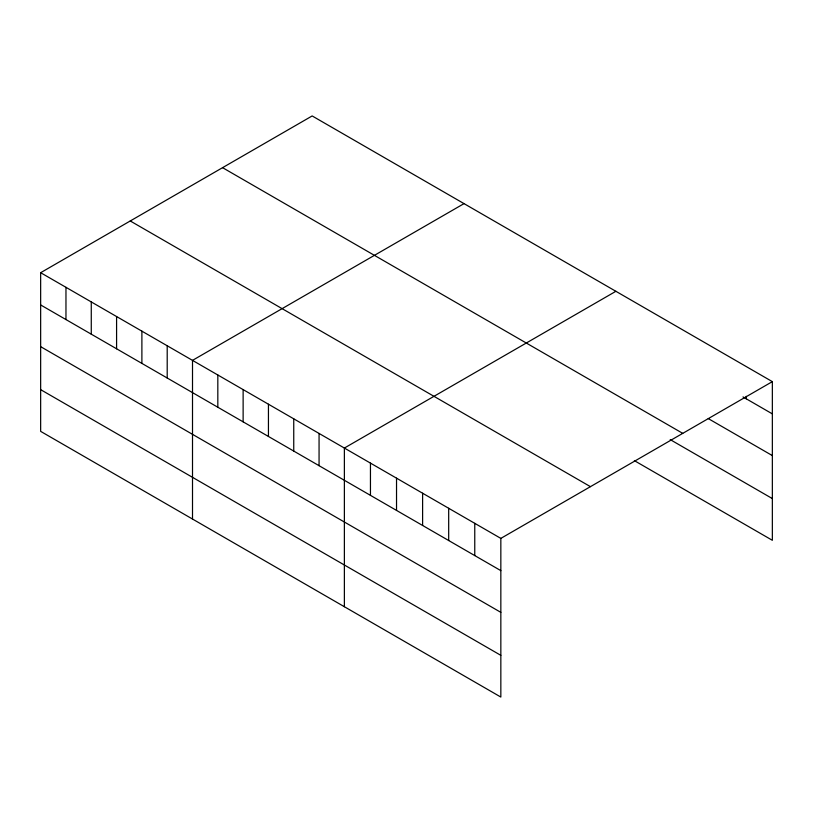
<?xml version="1.0" encoding="UTF-8"?>
<svg xmlns="http://www.w3.org/2000/svg" width="813" height="813" viewBox="0 0 813 813"><rect width="100%" height="100%" fill="white"/><g stroke="black" fill="none" stroke-linecap="round" stroke-linejoin="round"><path stroke-width="1.22" d="M40.65 272.701L500.838 538.389L500.838 697.056L40.65 431.368L40.65 272.701L312.162 115.944L772.35 381.632L772.35 540.299L634.353 460.636M464.03 203.616L192.508 360.372L192.508 519.05M615.888 291.298L344.377 448.054L344.377 606.722M500.838 538.389L772.35 381.632M743.011 396.937L772.35 413.878M708.245 418.583L772.35 455.595M222.569 167.671L682.747 433.359M670.217 439.609L772.35 498.582M130.253 220.973L590.431 486.652M40.65 304.946L500.838 570.635M40.65 346.663L500.838 612.352M40.65 389.651L500.838 655.339M746.273 396.338L746.273 398.817M474.762 523.328L474.762 555.574M448.685 508.277L448.685 540.523M422.608 493.217L422.608 525.462M396.531 478.166L396.531 510.412M370.454 463.105L370.454 495.351M319.062 433.441L319.062 465.686M293.747 418.827L293.747 451.073M268.442 404.213L268.442 436.459M243.128 389.6L243.128 421.845M217.823 374.986L217.823 407.232M167.204 345.759L167.204 378.015M141.889 331.155L141.889 363.401M116.584 316.542L116.584 348.787M91.269 301.928L91.269 334.173M65.965 287.314L65.965 319.56"/></g></svg>
